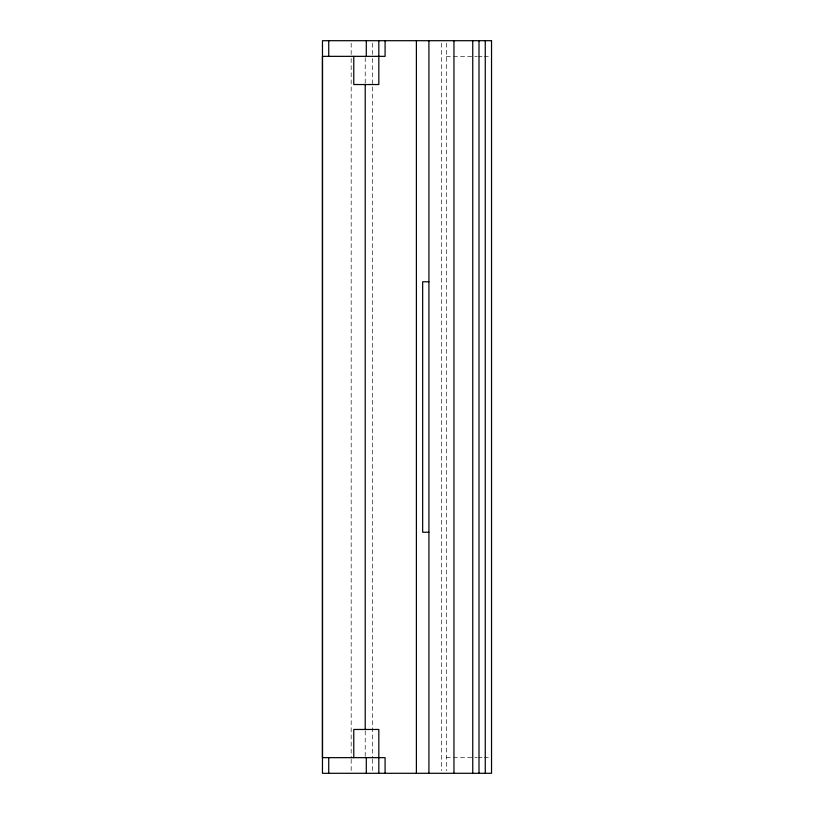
<?xml version="1.0" encoding="UTF-8"?>
<svg xmlns="http://www.w3.org/2000/svg" width="814" height="814" viewBox="0 0 814 814"><rect width="100%" height="100%" fill="white"/><g stroke="black" fill="none" stroke-linecap="round" stroke-linejoin="round"><path stroke-width="0.61" stroke-dasharray="4.07 3.05" d="M446.296 56.349L476.872 56.349M477.95 56.349L483.007 56.349M484.269 56.349L490.577 56.349M446.296 757.651L476.872 757.651M477.95 757.651L483.801 757.651M484.269 757.651L490.577 757.651M446.387 43.111L446.387 770.889M441.442 43.244L441.442 770.756M372.558 43.244L372.558 57.234M372.558 58.506L372.558 758.038M372.558 759.309L372.558 770.756M365.221 57.621L365.221 83.038M365.221 730.962L365.221 756.379M351.18 43.244L351.18 57.234M351.18 58.506L351.18 758.038M351.18 759.309L351.18 770.756"/><path stroke-width="1.22" d="M428.917 281.766L422.659 281.766L422.659 532.234L428.917 532.234M485.266 40.7L485.266 773.3M479.008 40.7L479.008 773.3M472.751 40.7L472.751 773.3M453.958 40.7L453.958 773.3M428.917 40.7L428.917 773.3M416.392 40.7L416.392 773.3M385.083 40.7L385.083 56.349L322.466 56.349L322.466 757.651L385.083 757.651L385.083 773.3M378.825 40.7L378.825 84.534L353.775 84.534L353.775 56.349M378.825 773.3L378.825 729.466L353.775 729.466L353.775 757.651M366.3 40.7L366.3 56.349M366.3 757.651L366.3 773.3M365.221 84.3L365.221 729.7M328.734 40.7L328.734 56.349M328.734 757.651L328.734 773.3M491.534 40.7L322.466 40.7L322.466 773.3L491.534 773.3L491.534 40.7"/></g></svg>
